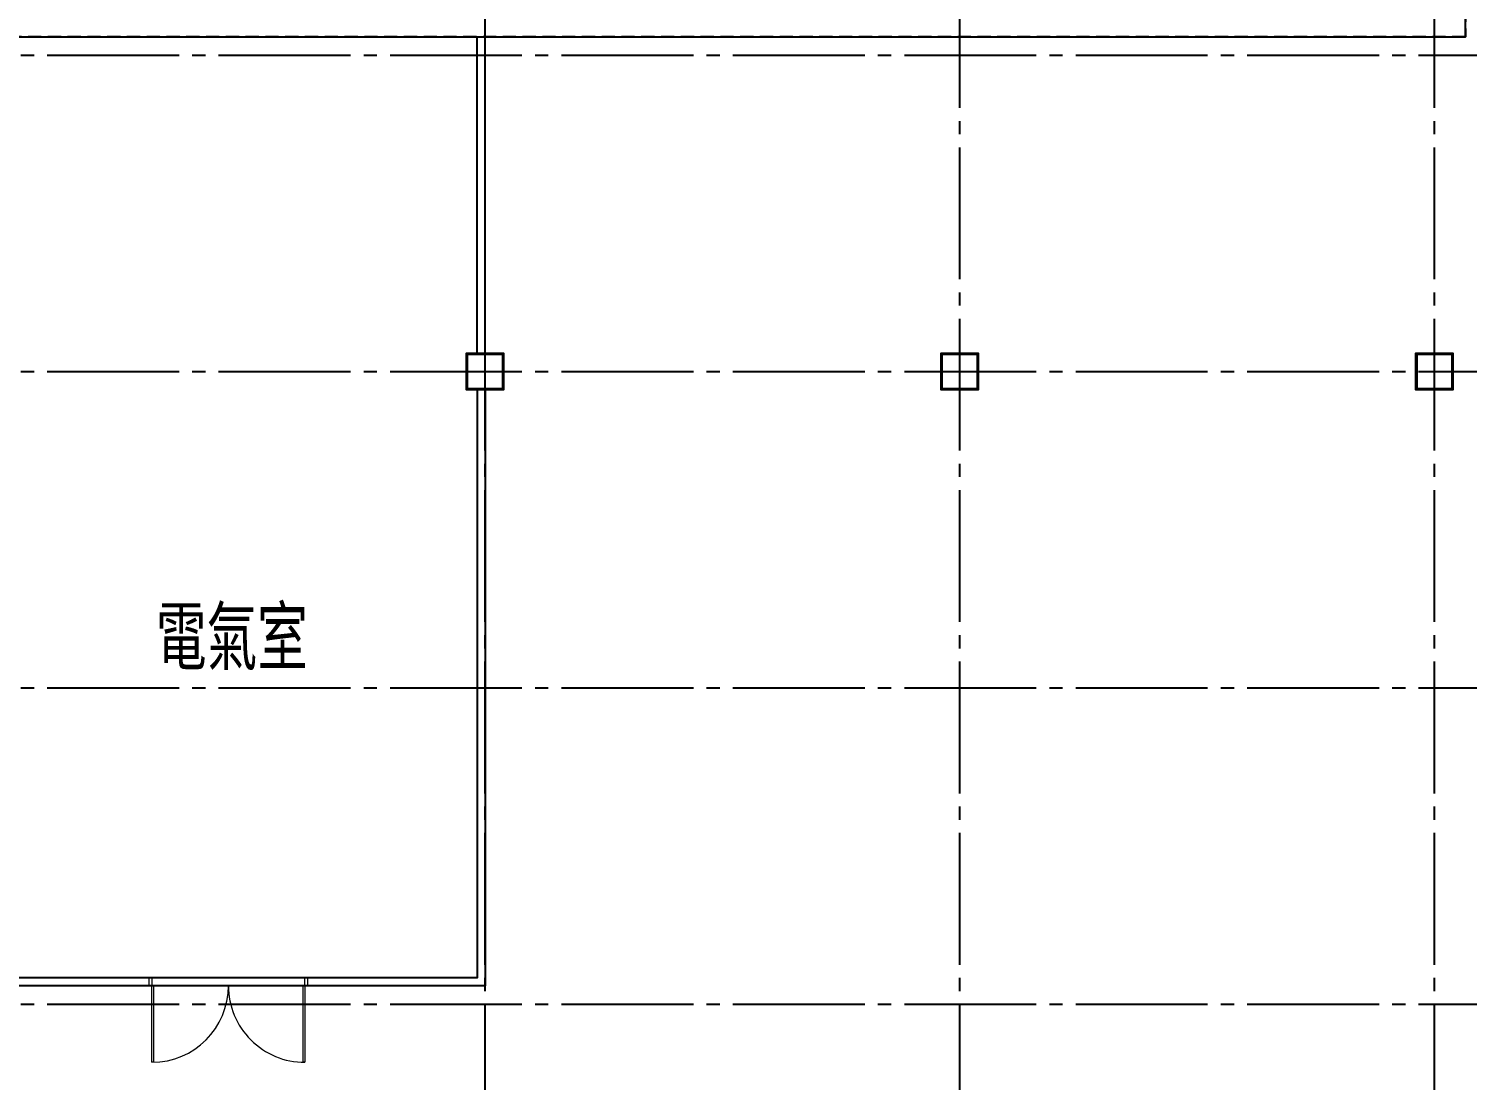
# Model space of a CAD drawing. Header units: millimetres. Extents: x -48783 to 29932, y 8989 to 23940.
# Drawn here: x 18035 to 20762, y 12006 to 14000 of the extents above; entities that cross this region are included whole.
import ezdxf
from ezdxf.enums import TextEntityAlignment as Align

# ---------------------------------------------------------------- set-up
doc = ezdxf.new("R2010")
doc.units = ezdxf.units.MM
doc.header["$LTSCALE"] = 100
doc.linetypes.add('X-N-FAB-L20$0$COL-CEN-LIN', pattern=[3.25, 2.5, -0.25, 0.25, -0.25])
doc.linetypes.add('X-N-FAB-L20$0$HIDDEN', pattern=[0.375, 0.25, -0.125])
for name, color, linetype in [('0-XREF', 7, 'Continuous'), ('X-N-FAB-L20$0$08', 8, 'Continuous'), ('X-N-FAB-L20$0$200K新增範圍', 8, 'Continuous'), ('X-N-FAB-L20$0$A-WALL-IN', 8, 'Continuous'), ('X-N-FAB-L20$0$BLOCK', 8, 'Continuous'), ('X-N-FAB-L20$0$CCL', 8, 'X-N-FAB-L20$0$COL-CEN-LIN'), ('X-N-FAB-L20$0$COL-S', 8, 'Continuous'), ('X-N-FAB-L20$0$DOOR', 8, 'Continuous'), ('X-N-FAB-L20$0$TXT-CODE', 8, 'Continuous'), ('X-N-FAB-L20$0$WALL-P', 8, 'Continuous')]:
    doc.layers.add(name, color=color, linetype=linetype)
doc.styles.add('X-N-FAB-L20$0$CHINA', font='simplex.shx', dxfattribs={"width": 0.75, "bigfont": 'chineset.shx'})

# ---------------------------------------------------------------- blocks, each defined once
blk = doc.blocks.new('X-N-FAB-L20$0$A$Cc7bb84f0')
at = {"layer": 'X-N-FAB-L20$0$COL-S'}
for points in [[(0, 70), (70, 70), (70, 0), (0, 0)], [(2, 68), (68, 68), (68, 2), (2, 2)]]:
    blk.add_lwpolyline(points, close=True, dxfattribs=at)
blk = doc.blocks.new('X-N-FAB-L20$0$A$C20c95bda')
at = {"layer": 'X-N-FAB-L20$0$CCL'}
for p, q in [((19920, 0), (19920, 9160)), ((20820, 0), (20820, 9160)), ((21720, 0), (21720, 9160)), ((240, 3350), (28330, 3350)), ((240, 2750), (28330, 2750)), ((240, 2150), (28330, 2150)), ((240, 1550), (28330, 1550))]:
    blk.add_line(p, q, dxfattribs=at)
at = {"layer": 'X-N-FAB-L20$0$200K新增範圍'}
for p in [(19885, 2715), (20785, 2715), (21685, 2715)]:
    blk.add_blockref('X-N-FAB-L20$0$A$Cc7bb84f0', p, dxfattribs=at)
blk = doc.blocks.new('X-N-FAB-L20$0$A$C1d07c4d4')
at = {"layer": 'X-N-FAB-L20$0$08'}
for points in [[(19582.4, 2690), (19582.4, 2760), (19652.4, 2760), (19652.4, 2690)], [(19584.4, 2692), (19584.4, 2758), (19650.4, 2758), (19650.4, 2692)], [(20482.4, 2690), (20482.4, 2760), (20552.4, 2760), (20552.4, 2690)], [(20484.4, 2692), (20484.4, 2758), (20550.4, 2758), (20550.4, 2692)], [(21382.4, 2690), (21382.4, 2760), (21452.4, 2760), (21452.4, 2690)], [(21384.4, 2692), (21384.4, 2758), (21450.4, 2758), (21450.4, 2692)]]:
    blk.add_lwpolyline(points, close=True, dxfattribs=at)
blk = doc.blocks.new('X-N-FAB-L20$0$A$C79fe719f')
at = {"layer": 'X-N-FAB-L20$0$WALL-P'}
for points in [[(17340.5, 1597.1), (17340.5, 2197.1)], [(17355.5, 1597.1), (17355.5, 2197.1)], [(17355.5, 1527.1), (17355.5, 397.1), (16397.5, 397.1)], [(17340.5, 1527.1), (17340.5, 412.1), (16397.5, 412.1)]]:
    blk.add_lwpolyline(points, dxfattribs=at)
blk = doc.blocks.new('X-N-FAB-L20$0$萬用門(22改)-REVISED[26]_1')
at = {"layer": 'X-N-FAB-L20$0$DOOR', "lineweight": 0}
for p, q in [((1368.5, 6015), (1368.5, 6020)), ((1368.5, 6020), (1383.5, 6020)), ((1383.5, 6015), (1368.5, 6015)), ((1383.5, 6020), (1383.5, 6015)), ((1383.5, 6015), (1528.5, 6015)), ((1383.5, 6012), (1383.5, 6015)), ((1528.5, 6012), (1383.5, 6012)), ((1528.5, 6015), (1528.5, 6012)), ((1383.5, 5728), (1528.5, 5728)), ((1383.5, 5725), (1383.5, 5728)), ((1528.5, 5728), (1528.5, 5725)), ((1368.5, 5720), (1368.5, 5725)), ((1368.5, 5725), (1383.5, 5725)), ((1383.5, 5720), (1368.5, 5720)), ((1528.5, 5725), (1383.5, 5725)), ((1383.5, 5725), (1383.5, 5720))]:
    blk.add_line(p, q, dxfattribs=at)
for centre, start, end in [((1383.5, 6015), 270, 0), ((1383.5, 5725), 0, 90)]:
    blk.add_arc(centre, 145, start, end, dxfattribs=at)
blk = doc.blocks.new('X-N-FAB-L20')
at = {"layer": 'X-N-FAB-L20$0$A-WALL-IN', "linetype": 'X-N-FAB-L20$0$HIDDEN'}
blk.add_lwpolyline([(20758.7, 14975.7), (20758.7, 13985), (17665, 13985)], dxfattribs=at)
at = {"layer": 'X-N-FAB-L20$0$A-WALL-IN'}
blk.add_lwpolyline([(17666.5, 14729), (17665, 13985), (20758.7, 13985), (20758.7, 14975.7)], dxfattribs=at)
for name, p in [('X-N-FAB-L20$0$A$C1d07c4d4', (-717.4, 10625)), ('X-N-FAB-L20$0$A$C79fe719f', (1544.5, 11787.9))]:
    blk.add_blockref(name, p)
at = {"layer": 'X-N-FAB-L20$0$BLOCK'}
blk.add_blockref('X-N-FAB-L20$0$A$C20c95bda', (-1020, 10600), dxfattribs=at)
at = {"layer": 'X-N-FAB-L20$0$DOOR', "lineweight": 0, "rotation": 269.9999999999999}
blk.add_blockref('X-N-FAB-L20$0$萬用門(22改)-REVISED[26]_1', (12543.5, 13568.5), dxfattribs=at)
at = {"layer": 'X-N-FAB-L20$0$TXT-CODE', "style": 'X-N-FAB-L20$0$CHINA', "width": 0.8}
blk.add_text('電氣室', height=120, dxfattribs=at).set_placement((18420.1, 12843.6), align=Align.MIDDLE_CENTER)

msp = doc.modelspace()

# ---------------------------------------------------------------- block references
at = {"layer": '0-XREF'}
msp.add_blockref('X-N-FAB-L20', (0, 0), dxfattribs=at)

doc.saveas('drawing.dxf')
